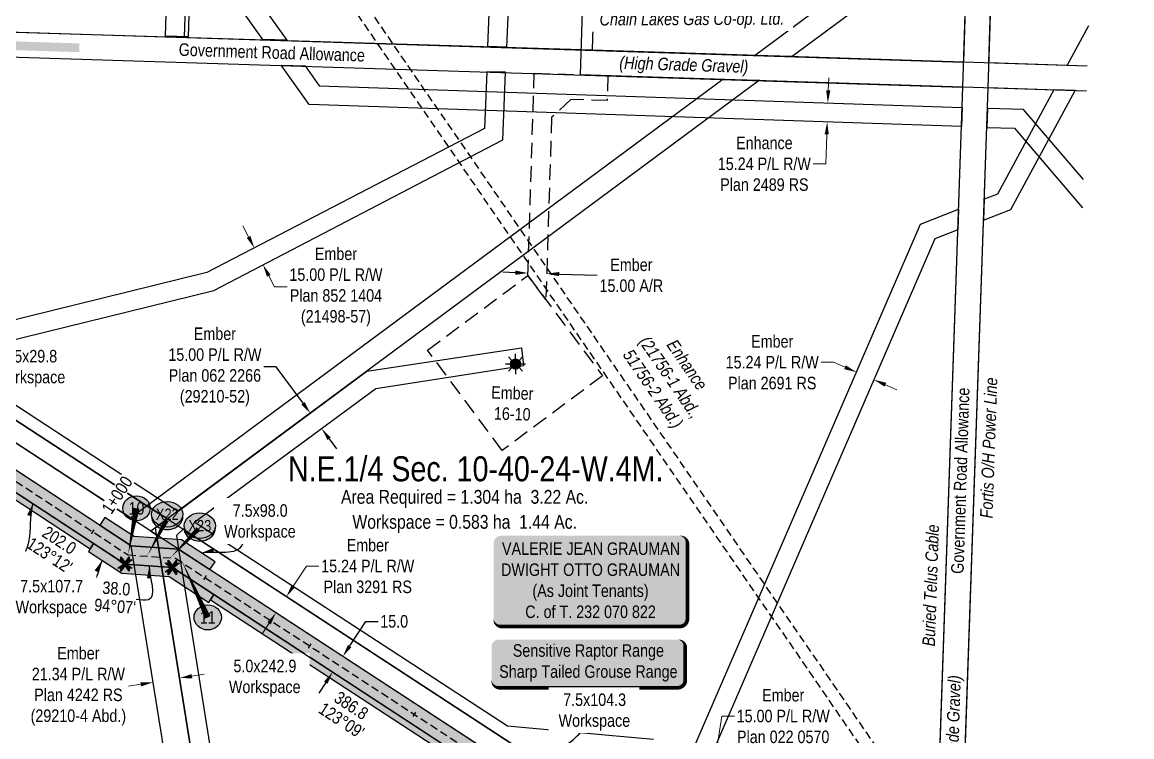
# Model space of a CAD drawing. Extents: x 337432 to 345408, y 5808486 to 5816348.
# Drawn here: x 338578 to 339465, y 5811428 to 5811999 of the extents above; entities that cross this region are included whole.
import ezdxf
from ezdxf.enums import TextEntityAlignment as Align

# ---------------------------------------------------------------- set-up
doc = ezdxf.new("R2010")
doc.units = 0
doc.header["$LTSCALE"] = 5
doc.header["$PDSIZE"] = 0.5
for name, pattern in [('foc-ACCESSROAD', [3.75, 2.5, -1.25]), ('foc-TIELINE', [1.875, 1.25, -0.625]), ('UG_PIPE', [1.875, 1.25, -0.625])]:
    doc.linetypes.add(name, pattern=pattern)
doc.layers.get('Defpoints').update_dxf_attribs({"color": 9})
for name, color, linetype in [('AS-OWNER', 7, 'Continuous'), ('AS-PIPE-UG', 44, 'UG_PIPE'), ('AS-PIPE-UG-T', 44, 'Continuous'), ('AS-POWER', 104, 'foc-POWER'), ('AS-POWER-T', 104, 'Continuous'), ('AS-ROADS', 254, 'Continuous'), ('AS-TELEPHONE-T', 224, 'Continuous'), ('AS-TELUS', 224, 'foc-TEL'), ('AS-WILDLIFE-BLOCK', 131, 'Continuous'), ('C-RW', 13, 'Continuous'), ('C-SYMBOL', 7, 'Continuous'), ('C-WS-S', 13, 'Continuous'), ('CHAINAGE', 201, 'foc-TIELINE'), ('F-AR', 190, 'foc-ACCESSROAD'), ('F-RW', 190, 'Continuous'), ('F-WS', 190, 'foc-ACCESSROAD'), ('F-WS-S', 190, 'Continuous'), ('L-AREAREQUIRED', 7, 'Continuous'), ('L-AREAWORK', 5, 'Continuous'), ('L-BD1', 253, 'Continuous'), ('L-MON', 1, 'Continuous'), ('L-ROAD-T', 7, 'Continuous'), ('L-SEC', 7, 'Continuous'), ('P-CROSSINGS', 250, 'Continuous'), ('P-ELEVATION', 7, 'Continuous'), ('P-IOP5', 10, 'Continuous'), ('P-IOP5-H', 21, 'Continuous'), ('P-LTO5', 14, 'Continuous'), ('P-PROPOSED', 10, 'Continuous'), ('P-PROPOSED-H', 21, 'Continuous'), ('P-TEMP-H5', 41, 'Continuous'), ('P-TEMP_WORKSPACE5', 46, 'Continuous'), ('P-TXT', 4, 'Continuous')]:
    doc.layers.add(name, color=color, linetype=linetype)
for name, color, linetype, lineweight in [('C-AR-T', 13, 'Continuous', 9), ('C-RW-T', 13, 'Continuous', 9), ('CHAINAGE-T', 201, 'Continuous', 18), ('F-RW-T', 190, 'Continuous', 9), ('F-WS-T', 190, 'Continuous', 9), ('P-TEMP-T5', 46, 'Continuous', 18), ('T-TEXT', 48, 'Continuous', 18)]:
    doc.layers.add(name, color=color, linetype=linetype, lineweight=lineweight)
doc.styles.add('100L', font='', dxfattribs={"height": 11})
doc.styles.add('175L', font='', dxfattribs={"height": 20})
doc.styles.add('80', font='', dxfattribs={"height": 10})
doc.styles.add('80CG', font='', dxfattribs={"height": 10})
doc.styles.add('80L', font='', dxfattribs={"height": 10})
doc.styles.add('80LS', font='', dxfattribs={"height": 10})
doc.styles.add('Crossing', font='', dxfattribs={"height": 10})
doc.styles.add('foc-LtypeFont', font='', dxfattribs={"height": 7.35})
doc.styles.get('100L').set_extended_font_data('Arial Narrow')
doc.styles.get('175L').set_extended_font_data('Arial Narrow')
doc.styles.get('80').set_extended_font_data('Arial Narrow')
doc.styles.get('80CG').set_extended_font_data('Arial Narrow')
doc.styles.get('80L').set_extended_font_data('Arial Narrow')
doc.styles.get('80LS').set_extended_font_data('Arial Narrow', italic=True)
doc.styles.get('Crossing').set_extended_font_data('Arial Narrow')
doc.styles.get('foc-LtypeFont').set_extended_font_data('Arial Narrow')
doc.linetypes.add('foc-POWER', pattern='A,6,-1,["P",foc-LtypeFont,S=0.2,R=0,X=-0.625,Y=-0.75],-1.24,4', length=12.24)
doc.linetypes.add('foc-POWER-NOLINE', pattern='A,0,-4,["P",foc-LtypeFont,S=0.2,R=0,X=-0.625,Y=-0.75],-8.24', length=12.24)
doc.linetypes.add('foc-TEL', pattern='A,2,-1,["T",foc-LtypeFont,S=0.2,R=0,X=-0.425,Y=-0.75],-1.24,8', length=12.24)
doc.dimstyles.new('Compass 5 000', dxfattribs={"dimscale": 5, "dimtxt": 9, "dimasz": 2, "dimexe": 0.2, "dimexo": 0.0625, "dimgap": 0.5, "dimtad": 0, "dimtih": 1, "dimtoh": 1, "dimzin": 0, "dimdsep": 46, "dimtxsty": '80CG', "dimcen": 0.1, "dimse1": 1, "dimse2": 1, "dimclrd": 256, "dimclrt": 256, "dimaunit": 1, "dimadec": 4, "dimazin": 0, "dimtfac": 0.06, "dimtofl": 0, "dimtmove": 0, "dimatfit": 1, "dimfxl": 0.2, "dimtolj": 1, "dimtzin": 0, "dimlwd": -1, "dimarcsym": 0})

# ---------------------------------------------------------------- blocks, each defined once
blk = doc.blocks.new('*U49')
h = blk.add_hatch(color=255)
edge = h.paths.add_edge_path()
edge.add_line((-71.5, -20), (71.5, -20))
edge.add_arc((71.5, -14), 6, 270, 360)
edge.add_line((77.5, -14), (77.5, 12.5))
edge.add_arc((71.5, 12.5), 6, 0, 90)
edge.add_line((71.5, 18.5), (-71.5, 18.5))
edge.add_arc((-71.5, 12.5), 6, 90, 180)
edge.add_line((-77.5, 12.5), (-77.5, -14))
edge.add_arc((-71.5, -14), 6, 180, 270)
at = {"color": 131, "flags": 128}
blk.add_lwpolyline([(-71.5, -20, 3, 3, 0), (71.5, -20, 3, 3, 0.414214), (77.5, -14, 3, 3, 0), (77.5, 12.5, 3, 0, 0.414214), (71.5, 18.5, 0, 0, 0), (-71.5, 18.5, 0, 0, 0.414214), (-77.5, 12.5, 0, 0, 0), (-77.5, -14, 0, 3, 0.414214)], format="xyseb", close=True, dxfattribs=at)
at = {"color": 131, "style": '80'}
blk.add_attdef('ENTER_TEXT_001', (-35.99, -5), '', height=10, dxfattribs=at)
blk = doc.blocks.new('*D62')
at = {"layer": 'Defpoints', "color": 0, "transparency": 16777216}
for p in [(338817.24, 5811674.28), (338744.39, 5811639.56), (338753.41, 5811627.3)]:
    blk.add_point(p, dxfattribs=at)
at = {"layer": 'F-RW', "transparency": 16777216}
for p, q in [((338780.86, 5811723.71), (338770.86, 5811723.71)), ((338802.29, 5811694.6), (338780.86, 5811723.71)), ((338823.17, 5811666.23), (338829.1, 5811658.18))]:
    blk.add_line(p, q, dxfattribs=at)
for points in [[(338803.63, 5811695.58), (338800.94, 5811693.61), (338808.22, 5811686.54)], [(338824.51, 5811667.22), (338821.83, 5811665.24), (338817.24, 5811674.28)]]:
    blk.add_solid(points, dxfattribs=at)
at = {"layer": 'F-RW', "transparency": 16777216, "insert": (338731.77, 5811723.71), "char_height": 10, "attachment_point": 5, "style": '80CG'}
blk.add_mtext('\\A1;Ember\\P15.00 P/L R/W\\PPlan 062 2266\\P(29210-52)', dxfattribs=at)
blk = doc.blocks.new('*D145')
at = {"layer": 'C-RW-T', "transparency": 16777216}
for p, q in [((339222.44, 5811944.88), (339222.78, 5811954.87)), ((339221.22, 5811909.65), (339220.41, 5811886.12)), ((339220.41, 5811886.12), (339210.41, 5811886.12))]:
    blk.add_line(p, q, dxfattribs=at)
for points in [[(339220.77, 5811944.93), (339224.1, 5811944.82), (339222.09, 5811934.88)], [(339219.56, 5811909.71), (339222.89, 5811909.59), (339221.57, 5811919.65)]]:
    blk.add_solid(points, dxfattribs=at)
at = {"layer": 'Defpoints', "color": 0, "transparency": 16777216}
for p in [(339211.51, 5811935.25), (339210.99, 5811920.01), (339221.57, 5811919.65)]:
    blk.add_point(p, dxfattribs=at)
at = {"layer": 'C-RW-T', "transparency": 16777216, "insert": (339171.33, 5811886.12), "char_height": 10, "attachment_point": 5, "style": '80CG'}
blk.add_mtext('\\A1;Enhance\\P15.24 P/L R/W\\PPlan 2489 RS', dxfattribs=at)
blk = doc.blocks.new('*D218')
at = {"layer": 'Defpoints', "color": 0, "transparency": 16777216}
for p in [(338760.89, 5811817.52), (338767.84, 5811804.16), (338770.29, 5811805.43)]:
    blk.add_point(p, dxfattribs=at)
at = {"layer": 'F-RW-T', "transparency": 16777216}
for p, q in [((338758.73, 5811827.66), (338754.11, 5811836.54)), ((338774.91, 5811796.56), (338779.52, 5811787.69)), ((338779.52, 5811787.69), (338789.52, 5811787.69))]:
    blk.add_line(p, q, dxfattribs=at)
for points in [[(338760.2, 5811828.43), (338757.25, 5811826.9), (338763.34, 5811818.79)], [(338776.38, 5811797.33), (338773.43, 5811795.79), (338770.29, 5811805.43)]]:
    blk.add_solid(points, dxfattribs=at)
at = {"layer": 'F-RW-T', "transparency": 16777216, "insert": (338828.61, 5811787.69), "char_height": 10, "attachment_point": 5, "style": '80CG'}
blk.add_mtext('\\A1;Ember\\P15.00 P/L R/W\\PPlan 852 1404\\P(21498-57)', dxfattribs=at)
blk = doc.blocks.new('*D219')
at = {"layer": 'Defpoints', "color": 0, "transparency": 16777216}
for p in [(339251.42, 5811734.2), (339265.39, 5811728.16), (339245.03, 5811719.45)]:
    blk.add_point(p, dxfattribs=at)
at = {"layer": 'F-RW-T', "transparency": 16777216}
for p, q in [((339226.68, 5811727.39), (339216.68, 5811727.39)), ((339235.86, 5811723.42), (339226.68, 5811727.39)), ((339268.18, 5811709.43), (339277.36, 5811705.46))]:
    blk.add_line(p, q, dxfattribs=at)
for points in [[(339236.52, 5811724.95), (339235.19, 5811721.89), (339245.03, 5811719.45)], [(339268.85, 5811710.96), (339267.52, 5811707.9), (339259.01, 5811713.4)]]:
    blk.add_solid(points, dxfattribs=at)
at = {"layer": 'F-RW-T', "transparency": 16777216, "insert": (339177.59, 5811727.39), "char_height": 10, "attachment_point": 5, "style": '80CG'}
blk.add_mtext('\\A1;Ember\\P15.24 P/L R/W\\PPlan 2691 RS', dxfattribs=at)
blk = doc.blocks.new('*D223')
at = {"layer": 'Defpoints', "color": 0, "transparency": 16777216}
for p in [(338780.57, 5811527), (338840.15, 5811506.48), (338831.74, 5811493.59)]:
    blk.add_point(p, dxfattribs=at)
at = {"layer": 'F-RW-T', "transparency": 16777216}
for p, q in [((338794.45, 5811548.27), (338804.97, 5811564.38)), ((338804.97, 5811564.38), (338814.97, 5811564.38)), ((338775.1, 5811518.63), (338769.64, 5811510.26))]:
    blk.add_line(p, q, dxfattribs=at)
for points in [[(338793.06, 5811549.18), (338795.85, 5811547.35), (338788.99, 5811539.89)], [(338773.71, 5811519.54), (338776.5, 5811517.72), (338780.57, 5811527)]]:
    blk.add_solid(points, dxfattribs=at)
at = {"layer": 'F-RW-T', "transparency": 16777216, "insert": (338854.06, 5811564.38), "char_height": 10, "attachment_point": 5, "style": '80CG'}
blk.add_mtext('\\A1;Ember\\P15.24 P/L R/W\\PPlan 3291 RS', dxfattribs=at)
blk = doc.blocks.new('*D225')
at = {"layer": 'Defpoints', "color": 0, "transparency": 16777216}
for p in [(339129.15, 5811393), (339178.27, 5811385.19), (339175.92, 5811370.41)]:
    blk.add_point(p, dxfattribs=at)
at = {"layer": 'F-RW-T', "transparency": 16777216}
for p, q in [((339130.72, 5811402.88), (339137.32, 5811444.39)), ((339137.32, 5811444.39), (339147.32, 5811444.39)), ((339125.23, 5811368.35), (339123.66, 5811358.47))]:
    blk.add_line(p, q, dxfattribs=at)
for points in [[(339129.07, 5811403.14), (339132.36, 5811402.62), (339129.15, 5811393)], [(339123.58, 5811368.61), (339126.87, 5811368.09), (339126.8, 5811378.23)]]:
    blk.add_solid(points, dxfattribs=at)
at = {"layer": 'F-RW-T', "transparency": 16777216, "insert": (339186.4, 5811444.39), "char_height": 10, "attachment_point": 5, "style": '80CG'}
blk.add_mtext('\\A1;Ember\\P15.00 P/L R/W\\PPlan 022 0570', dxfattribs=at)
blk = doc.blocks.new('*D228')
at = {"layer": 'Defpoints', "color": 0, "transparency": 16777216}
for p in [(338678.27, 5811496.73), (338699.46, 5811500.12), (338682.33, 5811471.37)]:
    blk.add_point(p, dxfattribs=at)
at = {"layer": 'F-RW-T', "transparency": 16777216}
for p, q in [((338713.39, 5811476.34), (338723.27, 5811477.92)), ((338672.46, 5811469.79), (338662.58, 5811468.21))]:
    blk.add_line(p, q, dxfattribs=at)
for points in [[(338713.13, 5811477.98), (338713.66, 5811474.69), (338703.52, 5811474.76)], [(338672.19, 5811471.43), (338672.72, 5811468.14), (338682.33, 5811471.37)]]:
    blk.add_solid(points, dxfattribs=at)
at = {"layer": 'F-RW-T', "transparency": 16777216, "insert": (338622.57, 5811468.21), "char_height": 10, "attachment_point": 5, "style": '80CG'}
blk.add_mtext('\\A1;Ember\\P21.34 P/L R/W\\PPlan 4242 RS\\P(29210-4 Abd.)', dxfattribs=at)
blk = doc.blocks.new('*U55')
h = blk.add_hatch(color=59)
edge = h.paths.add_edge_path()
edge.add_line((-71.5, -37), (71.5, -37))
edge.add_arc((71.5, -31), 6, 270, 360)
edge.add_line((77.5, -31), (77.5, 29.5))
edge.add_arc((71.5, 29.5), 6, 0, 90)
edge.add_line((71.5, 35.5), (-71.5, 35.5))
edge.add_arc((-71.5, 29.5), 6, 90, 180)
edge.add_line((-77.5, 29.5), (-77.5, -31))
edge.add_arc((-71.5, -31), 6, 180, 270)
at = {"color": 1, "flags": 128}
blk.add_lwpolyline([(-71.5, -37, 3, 3, 0), (71.5, -37, 3, 3, 0.414214), (77.5, -31, 3, 3, 0), (77.5, 29.5, 3, 0, 0.414214), (71.5, 35.5, 0, 0, 0), (-71.5, 35.5, 0, 0, 0.414214), (-77.5, 29.5, 0, 0, 0), (-77.5, -31, 0, 3, 0.414214)], format="xyseb", close=True, dxfattribs=at)
blk.add_lwpolyline([(-23.19, -12.72, 0, 7.5, 0), (0, 0, 0, 0, 0)], format="xyseb", dxfattribs=at)
at = {"color": 1, "style": '80'}
blk.add_attdef('ENTER_TEXT_001', (-35.99, -5), '', height=10, dxfattribs=at)
blk = doc.blocks.new('xing2')
h = blk.add_hatch(color=50)
h.dxf.hatch_style = 1
edge = h.paths.add_edge_path()
edge.add_ellipse((0, 0), major_axis=(-12.5, 0), ratio=0.816297, start_angle=0, end_angle=360)
h = blk.add_hatch(color=250)
h.dxf.hatch_style = 1
edge = h.paths.add_edge_path()
edge.add_ellipse((0, -2.05), major_axis=(-12.5, 0), ratio=0.816297, start_angle=0, end_angle=180)
edge.add_line((12.5, -2.05), (12.5, 0))
edge.add_ellipse((0, 0), major_axis=(-12.5, 0), ratio=0.816297, start_angle=0, end_angle=180, ccw=False)
edge.add_line((-12.5, 0), (-12.5, -2.05))
at = {"color": 250}
blk.add_ellipse((0, 0), major_axis=(-12.5, 0), ratio=0.816297, dxfattribs=at)
blk.add_ellipse((0, -2.05), major_axis=(-12.5, 0), ratio=0.816297, start_param=0, end_param=3.141593, dxfattribs=at)
at = {"color": 250, "style": 'Crossing'}
blk.add_attdef('CROSSING', text='', height=9, dxfattribs=at).set_placement((0.09, 0.02), align=Align.MIDDLE_CENTER)
at = {"color": 250, "style": 'Crossing', "flags": 1}
for tag, p in [('OWNER', (0.09, -12.49)), ('DESCRIPTION', (0.09, -25.77)), ('LOCATION', (0.09, -39.3)), ('DWG_REF', (0.09, -52.84))]:
    blk.add_attdef(tag, text='', height=9, dxfattribs=at).set_placement(p, align=Align.MIDDLE_CENTER)
blk = doc.blocks.new('GAS')
h = blk.add_hatch(color=255)
h.dxf.hatch_style = 1
edge = h.paths.add_edge_path()
edge.add_arc((0, 0), 0.9, 0, 360)
for p, q in [((-0.81, 0), (-1.62, 0)), ((-0.57, 0.57), (-1.14, 1.14)), ((0, 0.81), (0, 1.62)), ((0.57, 0.57), (1.14, 1.14)), ((1.62, 0), (0.81, 0)), ((-0.57, -0.57), (-1.14, -1.14)), ((0, -0.81), (0, -1.62)), ((1.14, -1.14), (0.57, -0.57))]:
    blk.add_line(p, q)
blk.add_circle((0, 0), 0.8)
blk = doc.blocks.new('*D237')
at = {"layer": 'Defpoints', "color": 0, "transparency": 16777216}
for p in [(338984.44, 5811869.13), (338999.42, 5811868.65), (338982.2, 5811798.74)]:
    blk.add_point(p, dxfattribs=at)
at = {"layer": 'F-WS-S', "transparency": 16777216}
for p, q in [((338972.2, 5811799.05), (338962.21, 5811799.37)), ((339007.18, 5811797.94), (339037.67, 5811796.97))]:
    blk.add_line(p, q, dxfattribs=at)
for points in [[(338972.25, 5811800.72), (338972.15, 5811797.39), (338982.2, 5811798.74)], [(339007.23, 5811799.61), (339007.13, 5811796.28), (338997.19, 5811798.26)]]:
    blk.add_solid(points, dxfattribs=at)
at = {"layer": 'F-WS-S', "transparency": 16777216, "insert": (339064.95, 5811796.97), "char_height": 10, "attachment_point": 5, "style": '80CG'}
blk.add_mtext('\\A1;Ember\\P15.00 A/R', dxfattribs=at)
blk = doc.blocks.new('*D239')
at = {"layer": 'C-AR-T', "transparency": 16777216}
for p, q in [((338683.1, 5812019.27), (338673.1, 5812019.58)), ((338721.28, 5812018.1), (338731.27, 5812017.79))]:
    blk.add_line(p, q, dxfattribs=at)
for points in [[(338683.15, 5812020.94), (338683.05, 5812017.6), (338693.1, 5812018.96)], [(338721.33, 5812019.77), (338721.23, 5812016.43), (338711.28, 5812018.41)]]:
    blk.add_solid(points, dxfattribs=at)
at = {"layer": 'Defpoints', "color": 0, "transparency": 16777216}
for p in [(338694.96, 5812079.88), (338713.15, 5812079.32), (338711.28, 5812018.41)]:
    blk.add_point(p, dxfattribs=at)
at = {"layer": 'C-AR-T', "transparency": 16777216, "insert": (338645.82, 5812019.58), "char_height": 10, "attachment_point": 5, "style": '80CG'}
blk.add_mtext('\\A1;Enhance\\P18.29 A/R', dxfattribs=at)
blk = doc.blocks.new('*D243')
at = {"layer": 'Defpoints', "color": 0, "transparency": 16777216}
for p in [(338825.93, 5811479.53), (338909.38, 5811442.93), (338901.18, 5811430.37)]:
    blk.add_point(p, dxfattribs=at)
at = {"layer": 'P-TXT', "transparency": 16777216}
for p, q in [((338839.6, 5811500.46), (338852.45, 5811520.13)), ((338852.45, 5811520.13), (338862.45, 5811520.13)), ((338820.46, 5811471.16), (338814.99, 5811462.78))]:
    blk.add_line(p, q, dxfattribs=at)
for points in [[(338838.21, 5811501.37), (338841, 5811499.54), (338834.13, 5811492.08)], [(338819.07, 5811472.07), (338821.86, 5811470.25), (338825.93, 5811479.53)]]:
    blk.add_solid(points, dxfattribs=at)
at = {"layer": 'P-TXT', "transparency": 16777216, "insert": (338875.21, 5811520.13), "char_height": 10, "attachment_point": 5, "style": '80CG'}
blk.add_mtext('\\A1;15.0', dxfattribs=at)
blk = doc.blocks.new('TEMP')
h = blk.add_hatch(color=255)
h.dxf.hatch_style = 1
h.paths.add_polyline_path([(0, 0.25), (-0.67, 1.15), (-0.67, 0.67), (-1.15, 0.67), (-0.25, 0), (-1.15, -0.67), (-0.67, -0.67), (-0.67, -1.15), (0, -0.25), (0.67, -1.15), (0.67, -0.67), (1.15, -0.67), (0.25, 0), (1.15, 0.67), (0.67, 0.67), (0.67, 1.15)])
h.paths.add_polyline_path([(0.57, 0.85), (0.57, 0.57), (0.85, 0.57), (0.08, 0), (0.85, -0.57), (0.57, -0.57), (0.57, -0.85), (0, -0.08), (-0.57, -0.85), (-0.57, -0.57), (-0.85, -0.57), (-0.08, 0), (-0.85, 0.57), (-0.57, 0.57), (-0.57, 0.85), (0, 0.08)], flags=16)
h = blk.add_hatch(color=1)
h.dxf.hatch_style = 1
h.paths.add_polyline_path([(0, 0.08), (-0.57, 0.85), (-0.57, 0.57), (-0.85, 0.57), (-0.08, 0), (-0.85, -0.57), (-0.57, -0.57), (-0.57, -0.85), (0, -0.08), (0.57, -0.85), (0.57, -0.57), (0.85, -0.57), (0.08, 0), (0.85, 0.57), (0.57, 0.57), (0.57, 0.85)])
at = {"color": 1}
for p, q in [((-0.08, 0), (0.08, 0)), ((0, 0.08), (0, -0.08))]:
    blk.add_line(p, q, dxfattribs=at)
at = {"color": 255, "flags": 128}
blk.add_lwpolyline([(-0.25, 0), (-1.15, 0.67), (-0.67, 0.67), (-0.67, 1.15), (0, 0.25), (0.67, 1.15), (0.67, 0.67), (1.15, 0.67), (0.25, 0), (1.15, -0.67), (0.67, -0.67), (0.67, -1.15), (0, -0.25), (-0.67, -1.15), (-0.67, -0.67), (-1.15, -0.67)], close=True, dxfattribs=at)
at = {"color": 1, "flags": 128}
blk.add_lwpolyline([(-0.08, 0), (-0.85, 0.57), (-0.57, 0.57), (-0.57, 0.85), (0, 0.08), (0.57, 0.85), (0.57, 0.57), (0.85, 0.57), (0.08, 0), (0.85, -0.57), (0.57, -0.57), (0.57, -0.85), (0, -0.08), (-0.57, -0.85), (-0.57, -0.57), (-0.85, -0.57)], close=True, dxfattribs=at)
blk = doc.blocks.new('*U290')
at = {"layer": 'P-ELEVATION'}
h = blk.add_hatch(color=111, dxfattribs=at)
h.dxf.hatch_style = 1
edge = h.paths.add_edge_path()
edge.add_ellipse((0, 0), major_axis=(-10.94, 0), ratio=0.913794, start_angle=0, end_angle=360)
at = {"layer": 'P-ELEVATION', "color": 7, "flags": 128}
blk.add_lwpolyline([(0, 0, 5, 0, 0), (-6.66, -37.28, 0, 0, 0)], format="xyseb", dxfattribs=at)
at = {"layer": 'P-ELEVATION', "color": 7}
blk.add_ellipse((0, 0), major_axis=(-10.94, 0), ratio=0.913794, dxfattribs=at)
at = {"layer": 'P-ELEVATION', "style": '80'}
blk.add_attdef('BEND', text='', height=10, dxfattribs=at).set_placement((0, 0), align=Align.MIDDLE_CENTER)
blk = doc.blocks.new('*U291')
at = {"layer": 'P-ELEVATION'}
h = blk.add_hatch(color=111, dxfattribs=at)
h.dxf.hatch_style = 1
edge = h.paths.add_edge_path()
edge.add_ellipse((0, 0), major_axis=(-10.94, 0), ratio=0.913794, start_angle=0, end_angle=360)
at = {"layer": 'P-ELEVATION', "color": 7, "flags": 128}
blk.add_lwpolyline([(0, 0, 5, 0, 0), (-20.94, 45.78, 0, 0, 0)], format="xyseb", dxfattribs=at)
at = {"layer": 'P-ELEVATION', "color": 7}
blk.add_ellipse((0, 0), major_axis=(-10.94, 0), ratio=0.913794, dxfattribs=at)
at = {"layer": 'P-ELEVATION', "style": '80'}
blk.add_attdef('BEND', text='', height=10, dxfattribs=at).set_placement((0, 0), align=Align.MIDDLE_CENTER)

msp = doc.modelspace()

# ---------------------------------------------------------------- hatches: boundary and pattern name
at = {"layer": 'P-IOP5-H'}
h = msp.add_hatch(color=256, dxfattribs=at)
h.dxf.hatch_style = 1
h.paths.add_polyline_path([(339120.797, 5811148.736), (339125.944, 5811311.092), (339029.257, 5811364.617), (338702.719, 5811577.933), (338664.844, 5811580.66), (338513.245, 5811679.869), (338512.65, 5811662.336), (338659.887, 5811565.981), (338697.768, 5811563.254), (339021.514, 5811351.762), (339110.665, 5811302.409), (339105.809, 5811149.221)])
at = {"layer": 'P-PROPOSED-H'}
h = msp.add_hatch(color=256, dxfattribs=at)
h.dxf.hatch_style = 1
h.paths.add_polyline_path([(339149.52, 5810238.074), (339142.89, 5810028.917), (339263.248, 5809980.872), (339263.759, 5809996.815), (339158.212, 5810038.948), (339164.664, 5810242.491), (339095.289, 5810344.047), (339125.944, 5811311.092), (339028.933, 5811364.829), (338702.719, 5811577.933), (338664.844, 5811580.66), (338497.66, 5811690.068), (338285.099, 5811768.626), (338077.767, 5811899.573), (338080.091, 5811972.02), (338065.102, 5811972.491), (337951.559, 5811896.194), (337959.922, 5811883.745), (338064.51, 5811954.025), (338062.501, 5811891.478), (338278.423, 5811755.105), (338490.869, 5811676.59), (338659.887, 5811565.981), (338697.768, 5811563.254), (339021.514, 5811351.762), (339110.665, 5811302.409), (339080.144, 5810339.63)])
at = {"layer": 'P-TEMP-H5'}
h = msp.add_hatch(color=256, dxfattribs=at)
h.dxf.hatch_style = 1
h.paths.add_polyline_path([(338634.79, 5811582.405), (338537.6, 5811646.008), (338534.862, 5811641.825), (338632.053, 5811578.222)])
h = msp.add_hatch(color=256, dxfattribs=at)
h.dxf.hatch_style = 1
h.paths.add_polyline_path([(338639.747, 5811597.084), (338664.844, 5811580.66), (338702.719, 5811577.933), (338727.829, 5811561.529), (338731.93, 5811567.807), (338705.194, 5811585.273), (338667.322, 5811587.999), (338643.853, 5811603.358)])
h = msp.add_hatch(color=256, dxfattribs=at)
h.dxf.hatch_style = 1
h.paths.add_polyline_path([(338731.012, 5811541.537), (338697.768, 5811563.254), (338659.887, 5811565.981), (338634.79, 5811582.405), (338630.684, 5811576.131), (338657.409, 5811558.642), (338695.293, 5811555.914), (338726.911, 5811535.259)])
h = msp.add_hatch(color=256, dxfattribs=at)
h.dxf.hatch_style = 1
h.paths.add_polyline_path([(338728.278, 5811537.352), (338931.603, 5811404.527), (338934.337, 5811408.712), (338731.012, 5811541.537)])

# ---------------------------------------------------------------- linework, layer by layer
at = {"layer": 'AS-PIPE-UG'}
for p, q in [((339295.817, 5811351.478), (338805.705, 5812064.133)), ((339309.432, 5811349.324), (338818.11, 5812063.738))]:
    msp.add_line(p, q, dxfattribs=at)
at = {"layer": 'AS-POWER', "flags": 128}
for points in [[(338707.477, 5811987.673), (338710.006, 5812067.177)], [(339033.807, 5811977.293), (339036.336, 5812056.797)], [(339294.677, 5810348.745), (339322.413, 5811142.172), (339350.257, 5811947.048), (339353.484, 5812046.708)]]:
    msp.add_lwpolyline(points, dxfattribs=at)
at = {"layer": 'AS-POWER', "linetype": 'foc-POWER-NOLINE', "flags": 128}
msp.add_lwpolyline([(337594.553, 5812022.465), (337904.152, 5812013.341), (337921.124, 5812011.567), (338006.091, 5812008.938), (338026.079, 5812008.305), (338056.057, 5812007.36), (338066.147, 5812006.564), (338073.672, 5812006.432), (338081.169, 5812006.26), (338106.1, 5812005.69), (338206.332, 5812002.578), (339033.807, 5811977.293), (339429.612, 5811964.517)], dxfattribs=at)
at = {"layer": 'AS-ROADS', "const_width": 6.998, "flags": 128}
msp.add_lwpolyline([(337597.08, 5812011.438), (338623.376, 5811978.949)], dxfattribs=at)
at = {"layer": 'AS-TELUS', "flags": 128}
for points in [[(339027.191, 5812058.891), (339023.963, 5811957.457), (339330.157, 5811947.744)], [(339274.7, 5810338.41), (339302.313, 5811142.867), (339330.157, 5811947.744), (339333.38, 5812047.348)], [(339330.156, 5811947.745), (339428.933, 5811944.416)]]:
    msp.add_lwpolyline(points, dxfattribs=at)
at = {"layer": 'C-RW', "flags": 128}
for points in [[(338731.164, 5812066.504), (338789.327, 5811984.992), (338770.165, 5811985.604), (338712, 5812067.113)], [(339426.543, 5811873.594), (339378.741, 5811929.58), (339349.705, 5811930.49), (339349.178, 5811915.258), (339371.51, 5811914.574), (339425.781, 5811851.013)]]:
    msp.add_lwpolyline(points, dxfattribs=at)
msp.add_lwpolyline([(338784.875, 5811965.011), (338804.036, 5811964.397), (338815.306, 5811948.618), (339329.594, 5811931.18), (339329.067, 5811915.946), (338807.278, 5811933.647), (338784.875, 5811965.011)], close=True, dxfattribs=at)
at = {"layer": 'C-WS-S', "flags": 128}
msp.add_lwpolyline([(338712.774, 5812067.089), (338710.34, 5811987.603), (338692.152, 5811988.16), (338694.587, 5812067.667)], dxfattribs=at)
at = {"layer": 'CHAINAGE'}
for p, q in [((338633.128, 5811590.064), (338635.318, 5811593.411)), ((338722.901, 5811553.404), (338725.088, 5811556.752)), ((338806.602, 5811498.725), (338808.789, 5811502.073)), ((338890.303, 5811444.046), (338892.49, 5811447.394))]:
    msp.add_line(p, q, dxfattribs=at)
at = {"layer": 'F-AR'}
msp.add_lwpolyline([(338982.136, 5811796.837), (338987.283, 5811958.65), (339046.241, 5811956.775), (339045.605, 5811936.789), (339016.626, 5811937.711), (339001.16, 5811923.199), (338996.526, 5811777.505)], close=True, dxfattribs=at)
at = {"layer": 'F-RW', "flags": 128}
for points in [[(338968.436, 5812058.956), (338965.139, 5811979.428), (338950.135, 5811979.86), (338953.435, 5812059.433)], [(339267.146, 5812049.455), (339164.121, 5811973.16), (339193.573, 5811972.214), (339296.604, 5812048.518)], [(339430.689, 5811996.448), (339413.665, 5811965.044)], [(339413.665, 5811965.044), (339429.611, 5811964.51)], [(338505.789, 5811706.381), (338664.243, 5811602.961), (338685.937, 5811619.026), (339138.063, 5811953.868), (339167.518, 5811952.925), (338853.343, 5811720.246), (338680.618, 5811592.335), (338685.198, 5811589.377), (338759.696, 5811123.449), (338762.012, 5811108.62), (338767.347, 5811076.127), (338769.71, 5811061.321), (338806.12, 5810832.633), (338742.736, 5810455.643)], [(339326.759, 5811849.807), (339326.185, 5811833.228), (339307.772, 5811826.079), (339131.257, 5811418.256), (339120.879, 5811394.283), (339110.206, 5811370.486), (339103.942, 5811356.047), (339085.672, 5811358.921), (339073.799, 5811360.788), (339060.672, 5811361.988), (339062.033, 5811377.159), (339075.673, 5811375.918), (339078.119, 5811375.533), (339094.655, 5811372.932), (339098.976, 5811382.446), (339105.428, 5811396.753), (339115.807, 5811420.744), (339296.314, 5811837.985), (339326.759, 5811849.807)], [(338872.884, 5810556.514), (338806.12, 5810832.633), (338769.71, 5811061.321), (338691.794, 5811048.8), (338689.395, 5811063.604), (338767.347, 5811076.127), (338762.012, 5811108.62), (338759.696, 5811123.449), (338685.198, 5811589.377), (338684.253, 5811595.025), (338693.763, 5811602.063), (338677.386, 5811612.694), (338503.3, 5811726.201), (338364.529, 5811816.929), (338093.974, 5811505.771), (338093.833, 5811395.161), (337991.745, 5811206.379), (337998.992, 5811160.215), (338010.879, 5811083.808)], [(338508.767, 5811734.574), (338685.937, 5811619.026), (338702.277, 5811608.369), (338853.343, 5811720.246), (338977.055, 5811738.942), (338978.56, 5811724.467), (338860.554, 5811706.168), (338715.761, 5811599.586), (338965.73, 5811436.564), (339049.887, 5811428.993), (339082.581, 5811426.056)], [(338721.212, 5810456.337), (338784.511, 5810832.739), (338736.162, 5811136.161), (338734.444, 5811146.291), (338732.007, 5811161.306), (338729.467, 5811177.84), (338664.844, 5811580.66), (338497.66, 5811690.068)], [(338971.02, 5811421.087), (338706.432, 5811593.793), (338700.948, 5811588.805), (338702.719, 5811577.933), (338777.056, 5811111.026)]]:
    msp.add_lwpolyline(points, dxfattribs=at)
for points in [[(338971.02, 5811421.087), (339021.528, 5811387.801), (339024.045, 5811386.487), (339033.833, 5811379.726), (339038.316, 5811379.32), (339062.033, 5811377.159), (339060.672, 5811361.988), (339028.933, 5811364.829), (338685.198, 5811589.377), (338680.618, 5811592.335), (338664.243, 5811602.961), (338494.958, 5811713.446), (338286.414, 5811849.795), (338197.611, 5811883.786), (338004.389, 5811957.685), (337983.023, 5811990.076), (338001.66, 5811989.49), (338014.407, 5811970.168), (338244.161, 5811882.296), (338293.377, 5811863.447), (338503.3, 5811726.201), (338677.386, 5811612.694), (338693.763, 5811602.063)], [(338730.86, 5811784.921), (338962.087, 5811905.206), (338964.311, 5811959.333), (338949.318, 5811959.813), (338947.455, 5811914.508), (338725.435, 5811799.086), (338517.565, 5811747.944), (338472.32, 5811678.815), (337743.1, 5811316.236), (337704.113, 5811317.466), (337703.601, 5811302.475), (337746.255, 5811301.197), (338482.616, 5811667.173), (338526.885, 5811734.783)], [(339347.166, 5811857.745), (339346.593, 5811841.168), (339368.455, 5811849.667), (339419.981, 5811944.704), (339402.953, 5811945.275), (339357.722, 5811861.845)]]:
    msp.add_lwpolyline(points, close=True, dxfattribs=at)
at = {"layer": 'F-WS'}
msp.add_lwpolyline([(338982.136, 5811796.837), (339041.832, 5811716.637), (338961.632, 5811656.941), (338901.936, 5811737.141)], close=True, dxfattribs=at)
at = {"layer": 'L-SEC'}
for p, q in [((339330.807, 5811967.846), (339333.38, 5812047.348)), ((339350.909, 5811967.168), (339353.482, 5812046.709)), ((338523.832, 5811993.192), (339330.245, 5811967.541)), ((338523.193, 5811973.09), (339329.606, 5811947.439)), ((339330.834, 5811967.845), (339330.852, 5811967.844)), ((339350.909, 5811967.168), (339429.612, 5811964.517)), ((339302.313, 5811142.867), (339330.157, 5811947.744)), ((339322.413, 5811142.172), (339350.257, 5811947.048)), ((339350.258, 5811947.067), (339428.933, 5811944.416)), ((339350.259, 5811947.093), (339350.259, 5811947.104))]:
    msp.add_line(p, q, dxfattribs=at)
at = {"layer": 'P-CROSSINGS', "flags": 128}
for points in [[(338677.71, 5811572.594, 0, 3.998, 0), (338693.082, 5811601.194, 1.999, 1.999, 0)], [(338696.052, 5811570.95, 0, 3.998, 0), (338718.6, 5811594.056, 1.999, 1.999, 0)]]:
    msp.add_lwpolyline(points, format="xyseb", dxfattribs=at)
at = {"layer": 'P-TEMP_WORKSPACE5', "flags": 128}
for points in [[(338634.79, 5811582.405), (338537.6, 5811646.008), (338534.862, 5811641.825), (338632.053, 5811578.222)], [(338639.747, 5811597.084), (338664.844, 5811580.66), (338702.719, 5811577.933), (338727.829, 5811561.529), (338731.93, 5811567.807), (338705.194, 5811585.273), (338667.322, 5811587.999), (338643.853, 5811603.358)], [(338731.012, 5811541.537), (338697.768, 5811563.254), (338659.887, 5811565.981), (338634.79, 5811582.405), (338630.684, 5811576.131), (338657.409, 5811558.642), (338695.293, 5811555.914), (338726.911, 5811535.259)], [(338728.278, 5811537.352), (338931.603, 5811404.527), (338934.337, 5811408.712), (338731.012, 5811541.537)]]:
    msp.add_lwpolyline(points, close=True, dxfattribs=at)

# ---------------------------------------------------------------- block references
at = {"xscale": 0.99978226, "yscale": 0.99978226, "zscale": 0.99978226}
msp.add_blockref('*U291', (338726.032, 5811523.297), dxfattribs=at).add_auto_attribs({'BEND': '11'})
at = {"layer": 'AS-OWNER', "color": 5}
ref = msp.add_blockref('*U55', (339032.259, 5811553.087), dxfattribs=at)
ref.add_attrib('ENTER_TEXT_001', 'VALERIE JEAN GRAUMAN', (338961.424, 5811573.346), dxfattribs={"layer": '0', "color": 1, "height": 10, "style": '80'})
ref.add_attrib('ENTER_TEXT_002', 'DWIGHT OTTO GRAUMAN', (338960.714, 5811556.502), dxfattribs={"layer": '0', "color": 1, "height": 10, "style": '80'})
ref.add_attrib('ENTER_TEXT_003', '(As Joint Tenants)', (338985.779, 5811539.665), dxfattribs={"layer": '0', "color": 1, "height": 10, "style": '80'})
ref.add_attrib('ENTER_TEXT_004', 'C. of T. 232 070 822', (338980.06, 5811522.821), dxfattribs={"layer": '0', "color": 1, "height": 10, "style": '80'})
at = {"layer": 'AS-WILDLIFE-BLOCK'}
ref = msp.add_blockref('*U49', (339030.566, 5811487.071), dxfattribs=dict(at, xscale=0.99978226, yscale=0.99978226, zscale=0.99978226))
ref.add_attrib('ENTER_TEXT_001', 'Sensitive Raptor Range', (338970.075, 5811491.874), dxfattribs={"layer": '0', "color": 131, "height": 9.99783, "style": '80'})
ref.add_attrib('ENTER_TEXT_002', 'Sharp Tailed Grouse Range', (338959.248, 5811475.033), dxfattribs={"layer": '0', "color": 131, "height": 9.99783, "style": '80'})
at = {"layer": 'F-WS-S', "xscale": 5.000000000000057, "yscale": 5.000000000000057, "zscale": 5.000000000000057}
msp.add_blockref('GAS', (338972.266, 5811725.971), dxfattribs=at)
at = {"layer": 'L-MON', "color": 5, "xscale": 4.998911300000001, "yscale": 4.998911300000001, "zscale": 4.998911300000001}
for p in [(338659.887, 5811565.981), (338697.768, 5811563.254)]:
    msp.add_blockref('TEMP', p, dxfattribs=at)
at = {"layer": 'P-CROSSINGS', "xscale": 0.9996571799999981, "yscale": 0.9996571799999981, "zscale": 0.9996571799999981}
msp.add_blockref('xing2', (338693.629, 5811605.835), dxfattribs=at).add_auto_attribs({'CROSSING': 'X22'})

# ---------------------------------------------------------------- texts
at = {"layer": 'AS-POWER-T', "insert": (339343.714, 5811599.435), "char_height": 10, "attachment_point": 1, "rotation": 87.987887, "style": '80L'}
msp.add_mtext_dynamic_manual_height_columns('\\pi3.34714;{\\fArial Narrow|b0|i1|c0|p34;Fortis O/H Power Line}', width=118.54284, gutter_width=49.989, heights=[0], dxfattribs=at)
at = {"layer": 'AS-TELEPHONE-T', "insert": (339297.673, 5811500.155), "char_height": 10, "attachment_point": 1, "rotation": 87.987887, "style": '80L'}
msp.add_mtext_dynamic_manual_height_columns('\\pi0.28804;{\\fArial Narrow|b0|i1|c0|p34;Buried Telus Cable}', width=97.21318, gutter_width=49.989, heights=[0], dxfattribs=at)
at = {"layer": 'C-SYMBOL', "color": 3, "style": '175L'}
msp.add_text('N.E.1/4 Sec. 10-40-24-W.4M.', height=19.99566, dxfattribs=at).set_placement((338940.407, 5811626.192), align=Align.BOTTOM_CENTER)
at = {"layer": 'F-WS-T', "insert": (338947.095, 5811708.564), "char_height": 9.99783, "attachment_point": 1, "rotation": 358.091738, "style": '80L'}
msp.add_mtext_dynamic_manual_height_columns('\\pi5.91825;Ember\\P\\pi8.65981;16-10', width=44.81706, gutter_width=49.989, heights=[0], dxfattribs=at)
at = {"layer": 'L-AREAREQUIRED', "style": '100L'}
msp.add_text('Area Required = 1.304 ha  3.22 Ac.', height=10.9976, dxfattribs=at).set_placement((338931.594, 5811610.956), align=Align.BOTTOM_CENTER)
at = {"layer": 'L-AREAWORK', "style": '100L'}
msp.add_text('Workspace = 0.583 ha  1.44 Ac.', height=10.9976, dxfattribs=at).set_placement((338931.594, 5811590.96), align=Align.BOTTOM_CENTER)
at = {"layer": 'L-BD1', "style": '80L'}
for s, rotation, p in [('202.0', 326.7986, (338607.368, 5811585.002)), ('38.0', 355.8818, (338652.958, 5811546.477)), ('386.8', 326.8448, (338840.92, 5811452.873)), ("123°09'", 326.8448, (338833.128, 5811440.946))]:
    msp.add_text(s, height=9.9978, rotation=rotation, dxfattribs=at).set_placement(p, align=Align.MIDDLE)
at = {"layer": 'L-ROAD-T', "style": '80L'}
for rotation, p in [(358.16611, (338777.304, 5811975.247)), (88.165634, (339328.049, 5811632.648))]:
    msp.add_text('Government Road Allowance', height=10, rotation=rotation, dxfattribs=at).set_placement(p, align=Align.MIDDLE_CENTER)
at = {"layer": 'T-TEXT', "style": '80LS'}
for rotation, p in [(358.16611, (339106.904, 5811965.511)), (88.165634, (339321.825, 5811425.528))]:
    msp.add_text('(High Grade Gravel)', height=10, rotation=rotation, dxfattribs=at).set_placement(p, align=Align.MIDDLE_CENTER)

# ---------------------------------------------------------------- dimensions: what is measured, and where the dimension line sits
at = {"layer": 'C-AR-T'}
dim = msp.add_linear_dim(base=(338711.283, 5812018.407), p1=(338694.961, 5812079.877), p2=(338713.148, 5812079.32), angle=358.245984, text='Enhance\\P18.29 A/R', dimstyle='Compass 5 000', dxfattribs=at)
dim.commit()
dim.dimension.update_dxf_attribs({"geometry": '*D239', "text_midpoint": (338645.823, 5812019.576), "dimtype": 161})
at = {"layer": 'C-RW-T'}
dim = msp.add_linear_dim(base=(339221.568, 5811919.645), p1=(339211.512, 5811935.247), p2=(339210.988, 5811920.009), angle=268.029128, text='Enhance\\P15.24 P/L R/W\\PPlan 2489 RS', dimstyle='Compass 5 000', override={"dimtxt": 10}, dxfattribs=at)
dim.commit()
dim.dimension.update_dxf_attribs({"geometry": '*D145', "text_midpoint": (339171.328, 5811886.115), "dimtype": 161})
at = {"layer": 'F-RW', "color": 5}
dim = msp.add_linear_dim(base=(338817.239, 5811674.284), p1=(338744.385, 5811639.558), p2=(338753.409, 5811627.299), angle=306.356752, text='Ember\\P15.00 P/L R/W\\PPlan 062 2266\\P(29210-52)', dimstyle='Compass 5 000', override={"dimtxt": 10}, dxfattribs=at)
dim.commit()
dim.dimension.update_dxf_attribs({"geometry": '*D62', "text_midpoint": (338731.769, 5811723.712), "dimtype": 161})
at = {"layer": 'F-RW-T'}
dim = msp.add_aligned_dim(p1=(338760.895, 5811817.52), p2=(338767.844, 5811804.16), distance=2.757, text='Ember\\P15.00 P/L R/W\\PPlan 852 1404\\P(21498-57)', dimstyle='Compass 5 000', override={"dimtxt": 10}, dxfattribs=at)
dim.commit()
dim.dimension.update_dxf_attribs({"geometry": '*D218', "text_midpoint": (338828.606, 5811787.69)})
at = {"layer": 'F-RW-T', "color": 5}
dim = msp.add_linear_dim(base=(339129.146, 5811393.004), p1=(339175.924, 5811370.415), p2=(339178.274, 5811385.193), angle=80.965596, text='Ember\\P15.00 P/L R/W\\PPlan 022 0570', dimstyle='Compass 5 000', override={"dimtxt": 10}, dxfattribs=at)
dim.commit()
dim.dimension.update_dxf_attribs({"geometry": '*D225', "text_midpoint": (339186.402, 5811444.391), "dimtype": 161})
at = {"layer": 'F-WS-S'}
dim = msp.add_linear_dim(base=(338982.197, 5811798.737), p1=(338999.425, 5811868.652), p2=(338984.436, 5811869.129), angle=178.178116, text='Ember\\P15.00 A/R', dimstyle='Compass 5 000', override={"dimtxt": 10}, dxfattribs=at)
dim.commit()
dim.dimension.update_dxf_attribs({"geometry": '*D237', "text_midpoint": (339064.952, 5811796.972), "dimtype": 161})
at = {"layer": 'P-TXT'}
dim = msp.add_linear_dim(base=(338825.933, 5811479.529), p1=(338909.379, 5811442.928), p2=(338901.178, 5811430.374), angle=236.844843, text='15.0', dimstyle='Compass 5 000', dxfattribs=at)
dim.commit()
dim.dimension.update_dxf_attribs({"geometry": '*D243', "text_midpoint": (338875.207, 5811520.128), "dimtype": 161})

# ---------------------------------------------------------------- leaders
at = {"layer": 'L-BD1', "path_type": 1}
msp.add_leader([(338679.313, 5811564.583), (338678.777, 5811537.419), (338668.863, 5811537.582)], dimstyle='Compass 5 000', override={"dimgap": 0.5, "dimtad": 0}, dxfattribs=at)
at = {"layer": 'P-TEMP-T5', "path_type": 1}
for points in [[(338586.126, 5811614.252), (338573.588, 5811573.658), (338572.185, 5811573.891)], [(338720.987, 5811574.956), (338754.086, 5811582.049), (338754.952, 5811584.864)], [(338641.652, 5811568.953), (338632.223, 5811550.968), (338629.331, 5811550.443)], [(338981.755, 5811404.605), (339018.644, 5811425.721), (339026.426, 5811433.222)]]:
    msp.add_leader(points, dimstyle='Compass 5 000', override={"dimgap": 0.5, "dimtad": 0}, dxfattribs=at)

# ---------------------------------------------------------------- next in the draw order: texts
at = {"layer": 'AS-PIPE-UG-T', "char_height": 10, "attachment_point": 1, "style": '80L', "bg_fill": 2}
for s, width, insert, rotation in [('\\pi14.41915;{\\fArial Narrow|b0|i1|c0|p34;Approximate Location of\\P\\pi4.15312;Chain Lakes Gas Co-op. Ltd.}', 153.87922, (339035.298, 5812023.471), 0.23461), ('\\pi16.38838;{\\fArial Narrow|b0|i1|c0|p34;Enhance\\P\\pi1.7499;(21756-1 Abd.,\\P\\pi3.00843;51756-2 Abd.)}', 77.16284, (339091.619, 5811760.392), 304.517349)]:
    msp.add_mtext_dynamic_manual_height_columns(s, width=width, gutter_width=49.989, heights=[0], dxfattribs=dict(at, insert=insert, rotation=rotation))

# ---------------------------------------------------------------- next in the draw order: linework, layer by layer
at = {"layer": 'CHAINAGE'}
msp.add_lwpolyline([(338041.655, 5812239.99), (338079.373, 5812181.146), (338073.75, 5812007.357), (338073.078, 5811987.254), (338072.597, 5811972.26), (338070.135, 5811895.525), (338281.761, 5811761.866), (338494.264, 5811683.329), (338662.366, 5811573.321), (338700.244, 5811570.593), (339025.061, 5811358.402), (339118.305, 5811306.752), (339087.716, 5810341.839), (339157.092, 5810240.282), (339150.551, 5810033.933), (339260.979, 5809989.851), (339280.848, 5809981.92), (339321.249, 5809965.793), (339541.186, 5809785.362), (339813.865, 5809466.104), (339940.45, 5809462.087), (340243.902, 5809191.372), (340241.761, 5809015.236)], dxfattribs=at)
at = {"layer": 'P-LTO5'}
msp.add_lwpolyline([(339120.797, 5811148.736), (339125.944, 5811311.092), (339028.933, 5811364.829), (338702.719, 5811577.933), (338664.844, 5811580.66), (338513.245, 5811679.869), (338512.65, 5811662.336), (338659.887, 5811565.981), (338697.768, 5811563.254), (339021.514, 5811351.762), (339110.665, 5811302.409), (339105.809, 5811149.221)], close=True, dxfattribs=at)

# ---------------------------------------------------------------- next in the draw order: dimensions: what is measured, and where the dimension line sits
at = {"layer": 'F-RW-T'}
dim = msp.add_aligned_dim(p1=(339265.389, 5811728.156), p2=(339251.415, 5811734.201), distance=16.073, text='Ember\\P15.24 P/L R/W\\PPlan 2691 RS', dimstyle='Compass 5 000', override={"dimtxt": 10}, dxfattribs=at)
dim.commit()
dim.dimension.update_dxf_attribs({"geometry": '*D219', "text_midpoint": (339177.591, 5811727.391)})

# ---------------------------------------------------------------- next in the draw order: texts
at = {"layer": 'CHAINAGE-T', "insert": (338649.383, 5811624.031), "char_height": 9.9978, "width": 31.70292, "attachment_point": 2, "rotation": 56.798595, "style": '80L', "bg_fill": 3, "box_fill_scale": 1.1, "bg_fill_color": 256, "bg_fill_transparency": 0}
msp.add_mtext('1+000', dxfattribs=at)
at = {"layer": 'P-TEMP-T5', "char_height": 9.99783, "attachment_point": 1, "style": '100L', "bg_fill": 2}
for s, insert in [('\\pi9.83697;7.5x29.8\\P\\pi2.97284;Workspace', (338551.829, 5811737.277)), ('\\pi9.86084;7.5x98.0\\P\\pi2.97284;Workspace', (338736.181, 5811613.828)), ('\\pi6.66576;7.5x107.7\\P\\pi2.97284;Workspace', (338569.376, 5811553.354)), ('\\pi6.61802;5.0x242.9\\P\\pi2.97284;Workspace', (338740.026, 5811489.483)), ('\\pi6.66576;7.5x104.3\\P\\pi2.97284;Workspace', (339003.732, 5811462.502))]:
    msp.add_mtext_dynamic_manual_height_columns(s, width=62.57732, gutter_width=54.988, heights=[0], dxfattribs=dict(at, insert=insert))

# ---------------------------------------------------------------- next in the draw order: block references
at = {"xscale": 0.99978226, "yscale": 0.99978226, "zscale": 0.99978226}
msp.add_blockref('*U290', (338669.026, 5811610.593), dxfattribs=at).add_auto_attribs({'BEND': '10'})
at = {"layer": 'P-CROSSINGS', "xscale": 0.9996571799999981, "yscale": 0.9996571799999981, "zscale": 0.9996571799999981}
msp.add_blockref('xing2', (338719.654, 5811596.672), dxfattribs=at).add_auto_attribs({'CROSSING': 'X23'})

# ---------------------------------------------------------------- next in the draw order: texts
at = {"layer": 'L-BD1', "style": '80L'}
msp.add_text("94°07'", height=9.9978, rotation=355.8818, dxfattribs=at).set_placement((338651.934, 5811532.267), align=Align.MIDDLE)
at = {"layer": 'P-TEMP-T5', "insert": (338512.474, 5811582.47), "char_height": 9.99783, "attachment_point": 1, "style": '100L', "bg_fill": 2}
msp.add_mtext_dynamic_manual_height_columns('\\pi6.66235;5.0x116.2\\P\\pi2.97284;Workspace', width=62.57732, gutter_width=54.988, heights=[0], dxfattribs=at)

# ---------------------------------------------------------------- next in the draw order: dimensions: what is measured, and where the dimension line sits
at = {"layer": 'F-RW-T', "color": 5}
dim = msp.add_linear_dim(base=(338780.57, 5811527.003), p1=(338840.155, 5811506.481), p2=(338831.738, 5811493.592), angle=236.856628, text='Ember\\P15.24 P/L R/W\\PPlan 3291 RS', dimstyle='Compass 5 000', override={"dimtxt": 10}, dxfattribs=at)
dim.commit()
dim.dimension.update_dxf_attribs({"geometry": '*D223', "text_midpoint": (338854.06, 5811564.377), "dimtype": 161})
at = {"layer": 'F-RW-T'}
dim = msp.add_linear_dim(base=(338682.331, 5811471.366), p1=(338699.46, 5811500.124), p2=(338678.272, 5811496.734), angle=189.09025, text='Ember\\P21.34 P/L R/W\\PPlan 4242 RS\\P(29210-4 Abd.)', dimstyle='Compass 5 000', override={"dimtxt": 10}, dxfattribs=at)
dim.commit()
dim.dimension.update_dxf_attribs({"geometry": '*D228', "text_midpoint": (338622.565, 5811468.206), "dimtype": 161})

# ---------------------------------------------------------------- next in the draw order: linework, layer by layer
at = {"layer": 'P-IOP5'}
msp.add_lwpolyline([(339120.797, 5811148.736), (339125.944, 5811311.092), (339029.257, 5811364.617), (338702.719, 5811577.933), (338664.844, 5811580.66), (338513.245, 5811679.869), (338512.65, 5811662.336), (338659.887, 5811565.981), (338697.768, 5811563.254), (339021.514, 5811351.762), (339110.665, 5811302.409), (339105.809, 5811149.221)], close=True, dxfattribs=at)
at = {"layer": 'P-PROPOSED', "flags": 128}
msp.add_lwpolyline([(339095.289, 5810344.047), (339125.944, 5811311.092), (339028.933, 5811364.829), (338702.719, 5811577.933), (338664.844, 5811580.66), (338497.66, 5811690.068), (338285.099, 5811768.626), (338077.767, 5811899.573), (338080.091, 5811972.02), (338065.102, 5811972.491), (337951.559, 5811896.194), (337959.922, 5811883.745), (338064.51, 5811954.025), (338062.501, 5811891.478), (338278.423, 5811755.105), (338490.869, 5811676.59), (338659.887, 5811565.981), (338697.768, 5811563.254), (339021.514, 5811351.762), (339110.665, 5811302.409), (339080.144, 5810339.63)], dxfattribs=at)

# ---------------------------------------------------------------- next in the draw order: texts
at = {"layer": 'L-BD1', "style": '80L'}
msp.add_text("123°12'", height=9.9978, rotation=326.7986, dxfattribs=at).set_placement((338599.567, 5811573.081), align=Align.MIDDLE)

doc.saveas('drawing.dxf')
